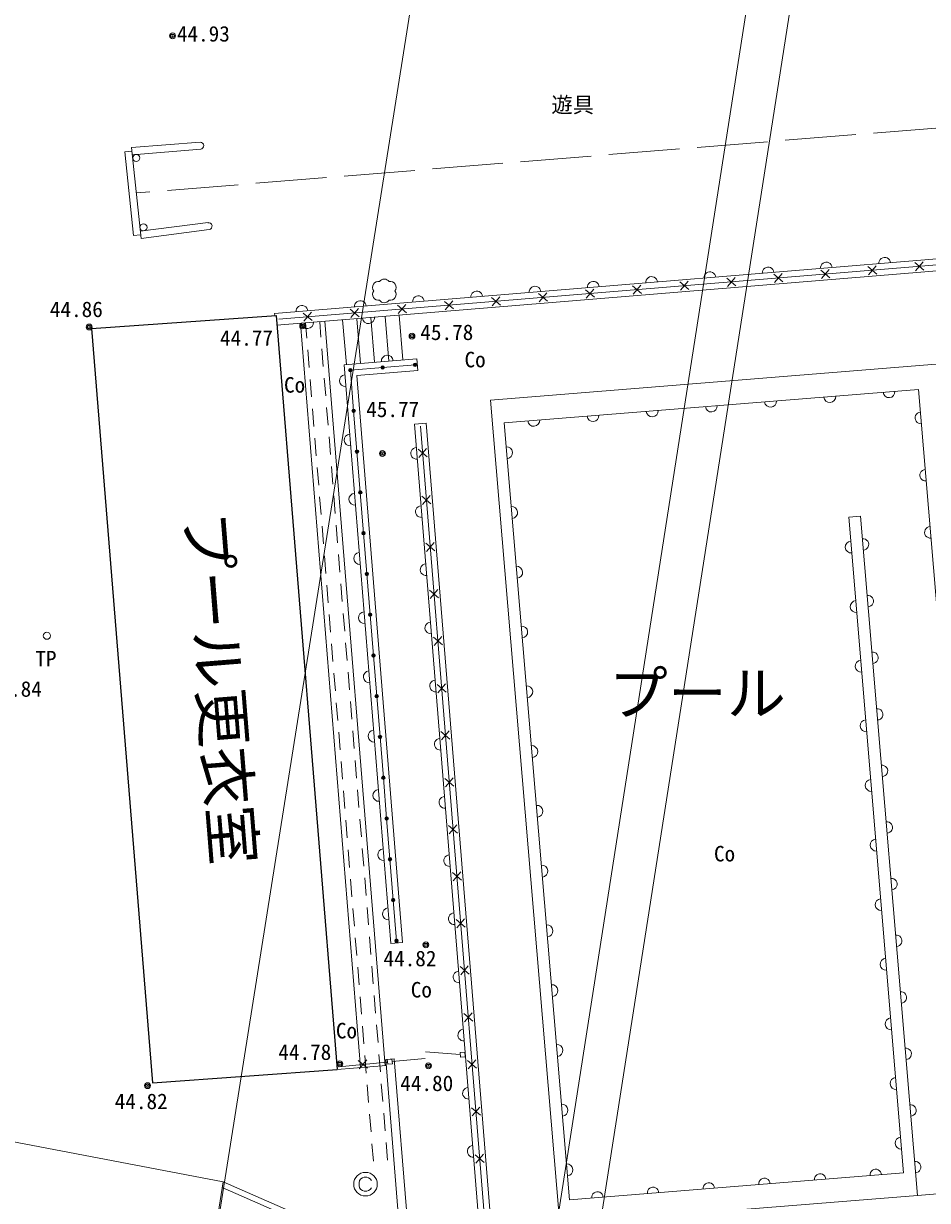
# Model space of a CAD drawing. Units: millimetres, scale not verified. Extents: x -29071210 to -28860960, y -117775216 to -117329466.
# Drawn here: x -29031516 to -29012373, y -117545939 to -117520999 of the extents above; entities that cross this region are included whole.
import ezdxf
from ezdxf.enums import TextEntityAlignment as Align

# ---------------------------------------------------------------- set-up
doc = ezdxf.new("R2010")
doc.units = ezdxf.units.MM
doc.header["$LTSCALE"] = 250
doc.header["$PDMODE"] = 32
doc.header["$PDSIZE"] = 125
doc.linetypes.add('DASHED', pattern=[7.5, 6, -1.5])
doc.linetypes.add('USER4', pattern=[2.5, 1.5, -1])
for name, color, linetype, lineweight in [('S-SUV', 7, 'Continuous', 13), ('S-SUV-HTXT', 7, 'Continuous', 13), ('S-SUV-ROW', 7, 'Continuous', 15), ('S-SUV-SRVR', 3, 'Continuous', 13), ('S-SUV-STR', 1, 'Continuous', 25)]:
    doc.layers.add(name, color=color, linetype=linetype, lineweight=lineweight)
doc.styles.add('ＭＳ ゴシック', font='')
doc.styles.get('ＭＳ ゴシック').set_extended_font_data('MS Gothic')

# ---------------------------------------------------------------- blocks, each defined once
blk = doc.blocks.new('ﾌﾟﾛｯﾄﾏｰｸ-03_1')
at = {"color": 3, "linetype": 'Continuous', "lineweight": 25}
blk.add_circle((0, 0), 0.5, dxfattribs=at)
at = {"color": 3}
blk.add_point((0, 0), dxfattribs=at)
blk = doc.blocks.new('植樹')
at = {"color": 7, "linetype": 'Continuous', "lineweight": 13}
for centre, radius, start, end in [((0, 0.5), 0.499, 35.63102, 144.36898), ((-0.5, 0.3), 0.5, 79.16209, 216.8699), ((-0.5, -0.3), 0.5, 143.1301, 280.83791), ((0.5, 0.3), 0.5, 323.1301, 100.83791), ((0, -0.5), 0.499, 215.63102, 324.36898), ((0.5, -0.3), 0.5, 259.16209, 36.8699)]:
    blk.add_arc(centre, radius, start, end, dxfattribs=at)

msp = doc.modelspace()

# ---------------------------------------------------------------- linework, layer by layer
at = {"layer": 'S-SUV', "linetype": 'DASHED'}
msp.add_line((-29010150.5, -117523048.2), (-29029127.5, -117524589.8), dxfattribs=at)
at = {"layer": 'S-SUV'}
for p, q in [((-29029218.9, -117523704.6), (-29029368.1, -117523720)), ((-29029185.2, -117525490.4), (-29029368.1, -117523720)), ((-29027776.8, -117523513.8), (-29029226.8, -117523628.3)), ((-29029028.1, -117525551.2), (-29029226.8, -117523628.3)), ((-29027765, -117523663.3), (-29029211.4, -117523777.6)), ((-29027604.3, -117525218.1), (-29029043.6, -117525402)), ((-29029185.2, -117525490.4), (-29029036, -117525475)), ((-29029036, -117525475), (-29029185.2, -117525490.4)), ((-29027585.3, -117525366.9), (-29029028.1, -117525551.2)), ((-29010081.5, -117525815), (-29026198.5, -117527146.4)), ((-29010195.9, -117525949.9), (-29026111.8, -117527264.7)), ((-29010310.4, -117526084.8), (-29026151.5, -117527393.4)), ((-29014453.8, -117526213), (-29014615.4, -117526403.7)), ((-29013442.6, -117526306.8), (-29013633.3, -117526145.2)), ((-29013457.2, -117526130.6), (-29013618.8, -117526321.4)), ((-29012446, -117526224.5), (-29012636.7, -117526062.9)), ((-29012460.6, -117526048.3), (-29012622.2, -117526239)), ((-29017429, -117526636.1), (-29017619.8, -117526474.5)), ((-29017443.6, -117526459.9), (-29017605.2, -117526650.7)), ((-29016432.4, -117526553.8), (-29016623.2, -117526392.2)), ((-29016447, -117526377.6), (-29016608.6, -117526568.3)), ((-29015435.8, -117526471.5), (-29015626.5, -117526309.8)), ((-29015450.4, -117526295.3), (-29015612, -117526486)), ((-29014439.2, -117526389.1), (-29014629.9, -117526227.5)), ((-29020418.8, -117526883.1), (-29020609.6, -117526721.5)), ((-29020433.4, -117526706.9), (-29020595, -117526897.6)), ((-29019422.2, -117526800.8), (-29019613, -117526639.1)), ((-29019436.8, -117526624.6), (-29019598.4, -117526815.3)), ((-29018425.6, -117526718.4), (-29018616.4, -117526556.8)), ((-29018440.2, -117526542.3), (-29018601.8, -117526733)), ((-29023408.7, -117527130.1), (-29023599.4, -117526968.4)), ((-29023423.2, -117526953.9), (-29023584.8, -117527144.6)), ((-29022412.1, -117527047.7), (-29022602.8, -117526886.1)), ((-29022426.6, -117526871.6), (-29022588.2, -117527062.3)), ((-29021415.4, -117526965.4), (-29021606.2, -117526803.8)), ((-29021430, -117526789.2), (-29021591.6, -117526980)), ((-29026195.7, -117527185.4), (-29026198.5, -117527146.4)), ((-29025401.9, -117527294.7), (-29025592.6, -117527133.1)), ((-29025416.4, -117527118.5), (-29025578, -117527309.3)), ((-29024405.3, -117527212.4), (-29024596, -117527050.8)), ((-29024419.8, -117527036.2), (-29024581.4, -117527227)), ((-29023782.8, -117528150.9), (-29023861, -117527204.2)), ((-29023483.8, -117528126.3), (-29023562, -117527179.5)), ((-29025653.2, -117527352.2), (-29024377.8, -117543125.1)), ((-29023859.5, -117543083.2), (-29025135, -117527309.4)), ((-29024679.7, -117528225), (-29024757.9, -117527278.3)), ((-29024380.7, -117528200.3), (-29024458.9, -117527253.6)), ((-29024081.7, -117528175.6), (-29024160, -117527228.9)), ((-29024729.5, -117528229.2), (-29023184.8, -117528101.6)), ((-29023164.2, -117528350.7), (-29023184.8, -117528101.6)), ((-29021627.7, -117528981.8), (-29012104.6, -117528212.9)), ((-29024729.5, -117528229.2), (-29023737.8, -117540493.6)), ((-29024594.9, -117528343.5), (-29023909.6, -117528286.9)), ((-29024525, -117529207.2), (-29024594.9, -117528343.5)), ((-29023164.2, -117528350.7), (-29024460.2, -117528457.8)), ((-29023488.4, -117540475.7), (-29024460.2, -117528457.8)), ((-29023909.6, -117528286.9), (-29023224.3, -117528230.2)), ((-29021336.7, -117529459.9), (-29012561.3, -117528751.4)), ((-29011140.8, -117545716.4), (-29012561.3, -117528751.4)), ((-29024455.2, -117530071), (-29024525, -117529207.2)), ((-29020160.3, -117546444.6), (-29021627.7, -117528981.8)), ((-29021336.7, -117529459.9), (-29019953, -117545926.2)), ((-29022989.4, -117529470.1), (-29023238.6, -117529490.7)), ((-29021805, -117547218.3), (-29023238.6, -117529490.7)), ((-29023109.9, -117529530.5), (-29021684.8, -117547154.5)), ((-29021564.6, -117547090.6), (-29022989.4, -117529470.1)), ((-29024385.3, -117530934.7), (-29024455.2, -117530071)), ((-29023159.1, -117530018.8), (-29022968.7, -117530180.7)), ((-29022982.9, -117530004.5), (-29023144.9, -117530195)), ((-29024315.5, -117531798.5), (-29024385.3, -117530934.7)), ((-29023078.5, -117531015.5), (-29022888.1, -117531177.5)), ((-29022902.3, -117531001.3), (-29023064.3, -117531191.7)), ((-29014040.4, -117531460.4), (-29013791.3, -117531439.5)), ((-29013791.3, -117531439.5), (-29014040.4, -117531460.1)), ((-29014040.4, -117531460.4), (-29012877, -117545354.9)), ((-29012586.1, -117545833.1), (-29013791.3, -117531439.5)), ((-29024245.7, -117532662.2), (-29024315.5, -117531798.5)), ((-29022997.9, -117532012.3), (-29022807.5, -117532174.2)), ((-29022821.7, -117531998), (-29022983.7, -117532188.5)), ((-29024175.8, -117533526), (-29024245.7, -117532662.2)), ((-29022917.3, -117533009), (-29022726.9, -117533171)), ((-29022741.1, -117532994.8), (-29022903.1, -117533185.2)), ((-29024106, -117534389.7), (-29024175.8, -117533526)), ((-29022836.7, -117534005.7), (-29022646.3, -117534167.7)), ((-29022660.5, -117533991.5), (-29022822.5, -117534182)), ((-29024036.1, -117535253.5), (-29024106, -117534389.7)), ((-29022756.1, -117535002.5), (-29022565.7, -117535164.4)), ((-29022579.9, -117534988.2), (-29022741.9, -117535178.7)), ((-29023966.3, -117536117.2), (-29024036.1, -117535253.5)), ((-29023896.4, -117536981), (-29023966.3, -117536117.2)), ((-29022675.5, -117535999.2), (-29022485.1, -117536161.2)), ((-29022499.3, -117535985), (-29022661.3, -117536175.4)), ((-29023826.6, -117537844.7), (-29023896.4, -117536981)), ((-29022594.9, -117536996), (-29022404.5, -117537157.9)), ((-29022418.7, -117536981.7), (-29022580.7, -117537172.2)), ((-29023756.7, -117538708.5), (-29023826.6, -117537844.7)), ((-29022514.3, -117537992.7), (-29022323.9, -117538154.7)), ((-29022338.1, -117537978.5), (-29022500.1, -117538168.9)), ((-29023686.9, -117539572.2), (-29023756.7, -117538708.5)), ((-29022433.7, -117538989.5), (-29022243.3, -117539151.4)), ((-29022257.5, -117538975.2), (-29022419.5, -117539165.7)), ((-29023617, -117540436), (-29023686.9, -117539572.2)), ((-29022353.1, -117539986.2), (-29022162.7, -117540148.2)), ((-29022176.9, -117539972), (-29022338.9, -117540162.4)), ((-29023487.2, -117540473.4), (-29023737.8, -117540493.6)), ((-29022272.5, -117540983), (-29022082.1, -117541144.9)), ((-29022096.3, -117540968.7), (-29022258.3, -117541159.2)), ((-29022191.9, -117541979.7), (-29022001.5, -117542141.7)), ((-29022015.7, -117541965.5), (-29022177.7, -117542155.9)), ((-29023708.5, -117542994.9), (-29023013.5, -117542927.5)), ((-29023000.3, -117542788.5), (-29022266, -117542844.7)), ((-29022170.5, -117542794.2), (-29022270, -117542803.8)), ((-29022270, -117542803.8), (-29022260.4, -117542903.4)), ((-29022260.4, -117542903.4), (-29022160.8, -117542893.7)), ((-29022160.8, -117542893.7), (-29022170.5, -117542794.2)), ((-29024876.1, -117543165.4), (-29023836.1, -117543081.3)), ((-29024839.1, -117543104.4), (-29023820.9, -117543005.8)), ((-29024428.6, -117542976), (-29024231.7, -117543134.2)), ((-29024411.6, -117543151.6), (-29024248.7, -117542958.5)), ((-29023666.9, -117542939.8), (-29023846.4, -117542954.3)), ((-29023491, -117547348.4), (-29023846.4, -117542954.3)), ((-29023820.9, -117543005.8), (-29023808.1, -117543004.5)), ((-29023713.4, -117542944.3), (-29023813, -117542954)), ((-29023813, -117542954), (-29023803.3, -117543053.5)), ((-29023803.3, -117543053.5), (-29023703.8, -117543043.8)), ((-29023703.8, -117543043.8), (-29023713.4, -117542944.3)), ((-29023666.9, -117542939.8), (-29023318, -117547255.5)), ((-29022111.3, -117542976.5), (-29021920.9, -117543138.4)), ((-29021935.1, -117542962.2), (-29022097.1, -117543152.7)), ((-29022030.7, -117543973.2), (-29021840.3, -117544135.2)), ((-29021854.5, -117543959), (-29022016.5, -117544149.4)), ((-29021950.1, -117544970), (-29021759.7, -117545131.9)), ((-29021773.9, -117544955.7), (-29021935.9, -117545146.2)), ((-29019953, -117545926.2), (-29012877, -117545354.9)), ((-29027290, -117545542), (-29027919.4, -117549485.5)), ((-29023491.8, -117547338.4), (-29027309.5, -117545664.5)), ((-29024399, -117545519), (-29024411.5, -117545569)), ((-29024411.5, -117545569), (-29024411.5, -117545619)), ((-29024411.5, -117545619), (-29024399, -117545669)), ((-29024374, -117545481.5), (-29024399, -117545519)), ((-29024399, -117545669), (-29024374, -117545706.5)), ((-29024336.5, -117545456.5), (-29024374, -117545481.5)), ((-29024299, -117545444), (-29024336.5, -117545456.5)), ((-29024249, -117545444), (-29024299, -117545444)), ((-29024211.5, -117545456.5), (-29024249, -117545444)), ((-29024174, -117545481.5), (-29024211.5, -117545456.5)), ((-29024149, -117545519), (-29024174, -117545481.5)), ((-29024174, -117545706.5), (-29024149, -117545669)), ((-29024374, -117545706.5), (-29024336.5, -117545731.5)), ((-29024336.5, -117545731.5), (-29024299, -117545744)), ((-29024299, -117545744), (-29024249, -117545744)), ((-29024249, -117545744), (-29024211.5, -117545731.5)), ((-29024211.5, -117545731.5), (-29024174, -117545706.5)), ((-29020160.3, -117546444.6), (-29012586.1, -117545833.1)), ((-29012586.1, -117545833.1), (-29011140.8, -117545716.4))]:
    msp.add_line(p, q, dxfattribs=at)
at = {"layer": 'S-SUV', "linetype": 'USER4'}
for p, q in [((-29024106.9, -117545109.7), (-29025543.6, -117527343.2)), ((-29023807.9, -117545085.5), (-29025244.6, -117527318.5))]:
    msp.add_line(p, q, dxfattribs=at)
at = {"layer": 'S-SUV'}
msp.add_lwpolyline([(-29023502.8, -117547202.6), (-29027290, -117545542), (-29044231, -117542309)], dxfattribs=at)
for centre, radius in [((-29029128.9, -117523846.1), 75), ((-29028976.8, -117525318.1), 75), ((-29023224.3, -117528230.2), 37.5), ((-29023224.3, -117528230.2), 25), ((-29023224.3, -117528230.2), 12.5), ((-29031023, -117533973), 75), ((-29024274, -117545594), 250)]:
    msp.add_circle(centre, radius, dxfattribs=at)
for centre, radius, start, end in [((-29027775, -117523588.9), 75.1, 277.70878, 91.32428), ((-29027599, -117525293), 75.1, 280.48759, 100.29426), ((-29013278.7, -117526078), 123.8, 4.18715, 185.25748), ((-29015747, -117526281.9), 123.8, 4.18715, 185.25748), ((-29014512.9, -117526179.9), 123.8, 4.18715, 185.25748), ((-29019449.6, -117526587.7), 123.8, 4.18715, 185.25748), ((-29018215.4, -117526485.8), 123.8, 4.18715, 185.25748), ((-29016981.2, -117526383.8), 123.8, 4.18715, 185.25748), ((-29021917.9, -117526791.7), 123.8, 4.18715, 185.25748), ((-29020683.7, -117526689.7), 123.8, 4.18715, 185.25748), ((-29025620.4, -117527097.5), 123.8, 4.18715, 185.25748), ((-29024386.3, -117526995.6), 123.8, 4.18715, 185.25748), ((-29023152.1, -117526893.6), 123.8, 4.18715, 185.25748), ((-29024209.8, -117527228), 130, 186.93274, 2.51189), ((-29025504.6, -117527334.9), 130, 186.93274, 2.51189), ((-29023812.3, -117528154.3), 126, 5.1561, 184.28852), ((-29024701.2, -117528567.2), 126, 95.05692, 274.18934), ((-29024594.9, -117528343.5), 37.5, 0, 180), ((-29024594.9, -117528343.5), 37.5, 180, 0), ((-29024594.9, -117528343.5), 25, 0, 180), ((-29024594.9, -117528343.5), 25, 180, 0), ((-29024594.9, -117528343.5), 12.5, 0, 180), ((-29024594.9, -117528343.5), 12.5, 180, 0), ((-29023909.6, -117528286.9), 37.5, 0, 180), ((-29023909.6, -117528286.9), 37.5, 180, 0), ((-29023909.6, -117528286.9), 25, 0, 180), ((-29023909.6, -117528286.9), 25, 180, 0), ((-29023909.6, -117528286.9), 12.5, 0, 180), ((-29023909.6, -117528286.9), 12.5, 180, 0), ((-29014441.8, -117528902.5), 125.8, 184.9681, 4.26376), ((-29013188.2, -117528801.3), 125.8, 184.9681, 4.26376), ((-29024525, -117529207.2), 37.5, 0, 180), ((-29024525, -117529207.2), 37.5, 180, 0), ((-29024525, -117529207.2), 25, 0, 180), ((-29024525, -117529207.2), 25, 180, 0), ((-29024525, -117529207.2), 12.5, 0, 180), ((-29024525, -117529207.2), 12.5, 180, 0), ((-29018202.7, -117529206.1), 125.8, 184.9681, 4.26376), ((-29016949, -117529104.9), 125.8, 184.9681, 4.26376), ((-29015695.4, -117529003.7), 125.8, 184.9681, 4.26376), ((-29020709.9, -117529408.5), 125.8, 184.9681, 4.26376), ((-29019456.3, -117529307.3), 125.8, 184.9681, 4.26376), ((-29012513.9, -117529357.6), 121.7, 93.20744, 276.36484), ((-29024599.7, -117529822.6), 126, 95.05692, 274.18934), ((-29021285.6, -117530093.4), 127.1, 275.76268, 93.84426), ((-29024455.2, -117530071), 37.5, 0, 180), ((-29024455.2, -117530071), 37.5, 180, 0), ((-29024455.2, -117530071), 25, 0, 180), ((-29024455.2, -117530071), 25, 180, 0), ((-29024455.2, -117530071), 12.5, 0, 180), ((-29024455.2, -117530071), 12.5, 180, 0), ((-29023190, -117530107.2), 123.7, 94.01261, 275.23365), ((-29012412.4, -117530569.4), 121.7, 93.20744, 276.36484), ((-29024498.2, -117531078), 126, 95.05692, 274.18934), ((-29024385.3, -117530934.7), 37.5, 0, 180), ((-29024385.3, -117530934.7), 37.5, 180, 0), ((-29024385.3, -117530934.7), 25, 0, 180), ((-29024385.3, -117530934.7), 25, 180, 0), ((-29024385.3, -117530934.7), 12.5, 0, 180), ((-29024385.3, -117530934.7), 12.5, 180, 0), ((-29023090.4, -117531339.9), 123.7, 94.01261, 275.23365), ((-29021179.1, -117531360.1), 127.1, 275.76268, 93.84426), ((-29012311, -117531781.2), 121.7, 93.20744, 276.36484), ((-29024315.5, -117531798.5), 37.5, 0, 180), ((-29024315.5, -117531798.5), 37.5, 180, 0), ((-29024315.5, -117531798.5), 25, 0, 180), ((-29024315.5, -117531798.5), 25, 180, 0), ((-29024315.5, -117531798.5), 12.5, 0, 180), ((-29024315.5, -117531798.5), 12.5, 180, 0), ((-29013736.5, -117532038.9), 120.5, 272.62212, 96.95016), ((-29024396.7, -117532333.4), 126, 95.05692, 274.18934), ((-29013985.8, -117532091.6), 126.8, 95.58652, 273.98576), ((-29022990.7, -117532572.6), 123.7, 94.01261, 275.23365), ((-29024245.7, -117532662.2), 37.5, 0, 180), ((-29024245.7, -117532662.2), 37.5, 180, 0), ((-29024245.7, -117532662.2), 25, 0, 180), ((-29024245.7, -117532662.2), 25, 180, 0), ((-29024245.7, -117532662.2), 12.5, 0, 180), ((-29024245.7, -117532662.2), 12.5, 180, 0), ((-29021072.7, -117532626.7), 127.1, 275.76268, 93.84426), ((-29013636.1, -117533238.4), 120.5, 272.62212, 96.95016), ((-29013880, -117533354.7), 126.8, 95.58652, 273.98576), ((-29024295.2, -117533588.8), 126, 95.05692, 274.18934), ((-29024175.8, -117533526), 37.5, 0, 180), ((-29024175.8, -117533526), 37.5, 180, 0), ((-29024175.8, -117533526), 25, 0, 180), ((-29024175.8, -117533526), 25, 180, 0), ((-29024175.8, -117533526), 12.5, 0, 180), ((-29024175.8, -117533526), 12.5, 180, 0), ((-29022891, -117533805.3), 123.7, 94.01261, 275.23365), ((-29020966.3, -117533893.3), 127.1, 275.76268, 93.84426), ((-29024106, -117534389.7), 37.5, 0, 180), ((-29024106, -117534389.7), 37.5, 180, 0), ((-29024106, -117534389.7), 25, 0, 180), ((-29024106, -117534389.7), 25, 180, 0), ((-29024106, -117534389.7), 12.5, 0, 180), ((-29024106, -117534389.7), 12.5, 180, 0), ((-29013535.7, -117534437.8), 120.5, 272.62212, 96.95016), ((-29013774.3, -117534617.9), 126.8, 95.58652, 273.98576), ((-29024193.7, -117534844.2), 126, 95.05692, 274.18934), ((-29022791.3, -117535038.1), 123.7, 94.01261, 275.23365), ((-29020859.8, -117535160), 127.1, 275.76268, 93.84426), ((-29024036.1, -117535253.5), 37.5, 0, 180), ((-29024036.1, -117535253.5), 37.5, 180, 0), ((-29024036.1, -117535253.5), 25, 0, 180), ((-29024036.1, -117535253.5), 25, 180, 0), ((-29024036.1, -117535253.5), 12.5, 0, 180), ((-29024036.1, -117535253.5), 12.5, 180, 0), ((-29013435.3, -117535637.3), 120.5, 272.62212, 96.95016), ((-29013668.5, -117535881.1), 126.8, 95.58652, 273.98576), ((-29024092.1, -117536099.6), 126, 95.05692, 274.18934), ((-29023966.3, -117536117.2), 37.5, 0, 180), ((-29023966.3, -117536117.2), 37.5, 180, 0), ((-29023966.3, -117536117.2), 25, 0, 180), ((-29023966.3, -117536117.2), 25, 180, 0), ((-29023966.3, -117536117.2), 12.5, 0, 180), ((-29023966.3, -117536117.2), 12.5, 180, 0), ((-29022691.6, -117536270.8), 123.7, 94.01261, 275.23365), ((-29020753.4, -117536426.6), 127.1, 275.76268, 93.84426), ((-29023896.4, -117536981), 37.5, 0, 180), ((-29013334.8, -117536836.7), 120.5, 272.62212, 96.95016), ((-29023896.4, -117536981), 37.5, 180, 0), ((-29023896.4, -117536981), 25, 0, 180), ((-29023896.4, -117536981), 25, 180, 0), ((-29023896.4, -117536981), 12.5, 0, 180), ((-29023896.4, -117536981), 12.5, 180, 0), ((-29013562.7, -117537144.2), 126.8, 95.58652, 273.98576), ((-29023990.6, -117537355), 126, 95.05692, 274.18934), ((-29022591.9, -117537503.5), 123.7, 94.01261, 275.23365), ((-29020646.9, -117537693.3), 127.1, 275.76268, 93.84426), ((-29023826.6, -117537844.7), 37.5, 0, 180), ((-29023826.6, -117537844.7), 37.5, 180, 0), ((-29023826.6, -117537844.7), 25, 0, 180), ((-29023826.6, -117537844.7), 25, 180, 0), ((-29023826.6, -117537844.7), 12.5, 0, 180), ((-29023826.6, -117537844.7), 12.5, 180, 0), ((-29013234.4, -117538036.2), 120.5, 272.62212, 96.95016), ((-29013457, -117538407.4), 126.8, 95.58652, 273.98576), ((-29023889.1, -117538610.4), 126, 95.05692, 274.18934), ((-29023756.7, -117538708.5), 37.5, 0, 180), ((-29023756.7, -117538708.5), 25, 0, 180), ((-29023756.7, -117538708.5), 12.5, 0, 180), ((-29022492.3, -117538736.3), 123.7, 94.01261, 275.23365), ((-29023756.7, -117538708.5), 37.5, 180, 0), ((-29023756.7, -117538708.5), 25, 180, 0), ((-29023756.7, -117538708.5), 12.5, 180, 0), ((-29020540.5, -117538959.9), 127.1, 275.76268, 93.84426), ((-29013134, -117539235.7), 120.5, 272.62212, 96.95016), ((-29023686.9, -117539572.2), 37.5, 0, 180), ((-29023686.9, -117539572.2), 37.5, 180, 0), ((-29023686.9, -117539572.2), 25, 0, 180), ((-29023686.9, -117539572.2), 25, 180, 0), ((-29023686.9, -117539572.2), 12.5, 0, 180), ((-29023686.9, -117539572.2), 12.5, 180, 0), ((-29013351.2, -117539670.6), 126.8, 95.58652, 273.98576), ((-29023787.6, -117539865.8), 126, 95.05692, 274.18934), ((-29022392.6, -117539969), 123.7, 94.01261, 275.23365), ((-29020434.1, -117540226.5), 127.1, 275.76268, 93.84426), ((-29023617, -117540436), 37.5, 0, 180), ((-29023617, -117540436), 37.5, 180, 0), ((-29023617, -117540436), 25, 0, 180), ((-29023617, -117540436), 25, 180, 0), ((-29023617, -117540436), 12.5, 0, 180), ((-29023617, -117540436), 12.5, 180, 0), ((-29013033.5, -117540435.1), 120.5, 272.62212, 96.95016), ((-29013245.5, -117540933.7), 126.8, 95.58652, 273.98576), ((-29022292.9, -117541201.7), 123.7, 94.01261, 275.23365), ((-29020327.6, -117541493.2), 127.1, 275.76268, 93.84426), ((-29012933.1, -117541634.6), 120.5, 272.62212, 96.95016), ((-29013139.7, -117542196.9), 126.8, 95.58652, 273.98576), ((-29022193.2, -117542434.4), 123.7, 94.01261, 275.23365), ((-29020221.2, -117542759.8), 127.1, 275.76268, 93.84426), ((-29012832.7, -117542834), 120.5, 272.62212, 96.95016), ((-29013033.9, -117543460), 126.8, 95.58652, 273.98576), ((-29022093.5, -117543667.2), 123.7, 94.01261, 275.23365), ((-29020114.7, -117544026.5), 127.1, 275.76268, 93.84426), ((-29012732.2, -117544033.5), 120.5, 272.62212, 96.95016), ((-29012928.2, -117544723.2), 126.8, 95.58652, 273.98576), ((-29021993.8, -117544899.9), 123.7, 94.01261, 275.23365), ((-29020008.3, -117545293.1), 127.1, 275.76268, 93.84426), ((-29012631.8, -117545233), 120.5, 272.62212, 96.95016), ((-29014646.5, -117545491.3), 118.5, 1.4687, 187.76316), ((-29013467.2, -117545396.1), 118.5, 1.4687, 187.76316), ((-29018184.5, -117545776.9), 118.5, 1.4687, 187.76316), ((-29017005.2, -117545681.7), 118.5, 1.4687, 187.76316), ((-29015825.9, -117545586.5), 118.5, 1.4687, 187.76316), ((-29019363.8, -117545872.1), 118.5, 1.4687, 187.76316)]:
    msp.add_arc(centre, radius, start, end, dxfattribs=at)
at = {"layer": 'S-SUV-ROW'}
for p, q in [((-29007848, -117467162.7), (-29021345.5, -117553628.7)), ((-29019651.8, -117548684.8), (-29006958.8, -117467372.9)), ((-29016975.3, -117480677.7), (-29028279.6, -117551952.4))]:
    msp.add_line(p, q, dxfattribs=at)
at = {"layer": 'S-SUV-STR'}
for p, q in [((-29030080.5, -117527464.5), (-29026168.5, -117527183.4)), ((-29026168.5, -117527183.4), (-29024876.1, -117543165.4)), ((-29030080.5, -117527464.5), (-29028788.1, -117543446.5)), ((-29028788.1, -117543446.5), (-29024876.1, -117543165.4))]:
    msp.add_line(p, q, dxfattribs=at)

# ---------------------------------------------------------------- block references
at = {"layer": 'S-SUV', "xscale": 250, "yscale": 250}
msp.add_blockref('植樹', (-29023876, -117526665), dxfattribs=at)
at = {"layer": 'S-SUV-SRVR', "xscale": 75, "yscale": 75}
for p in [(-29028360, -117521259.6), (-29030126, -117527430), (-29025604.4, -117527406.8), (-29023288.8, -117527623.8), (-29023914.7, -117530111.2), (-29022995.9, -117540521.3), (-29024817.5, -117543044.6), (-29022941.3, -117543085.9), (-29028890, -117543506)]:
    msp.add_blockref('ﾌﾟﾛｯﾄﾏｰｸ-03_1', p, dxfattribs=at)

# ---------------------------------------------------------------- texts
at = {"layer": 'S-SUV-HTXT', "style": 'ＭＳ ゴシック'}
for s, p in [('遊具', (-29020335.7, -117522986.3)), ('TP', (-29031267.3, -117534721.3))]:
    msp.add_text(s, height=329.9, dxfattribs=at).set_placement(p, align=Align.BOTTOM_LEFT)
for s, height, p in [('Co', 329.9, (-29021953, -117528119.5)), ('Co', 329.9, (-29025776, -117528656.2)), ('プール', 916.4, (-29017246.3, -117535188.9)), ('Co', 329.9, (-29016669.4, -117538590.9)), ('Co', 329.9, (-29023091.4, -117541473.9)), ('Co', 329.9, (-29024677.5, -117542340.6))]:
    msp.add_text(s, height=height, dxfattribs=at).set_placement(p, align=Align.MIDDLE_CENTER)
msp.add_text('プール更衣室', height=916.4, rotation=274.622, dxfattribs=at).set_placement((-29028382.3, -117531403.9), align=Align.BOTTOM_LEFT)
at = {"layer": 'S-SUV-SRVR', "style": 'ＭＳ ゴシック'}
for s, p in [('44.93', (-29028269.1, -117521479.7)), ('44.86', (-29030959.3, -117527318.2)), ('45.78', (-29023113.1, -117527804.9)), ('44.77', (-29027355.4, -117527924.8)), ('45.77', (-29024258.2, -117529437.4)), ('44.84', (-29032250.6, -117535364)), ('44.82', (-29023893.4, -117541075.2)), ('44.78', (-29026121.1, -117543059.3)), ('44.80', (-29023537.8, -117543719.7)), ('44.82', (-29029585.1, -117544102.5))]:
    msp.add_text(s, height=329.9, dxfattribs=at).set_placement(p, align=Align.BOTTOM_LEFT)

doc.saveas('drawing.dxf')
